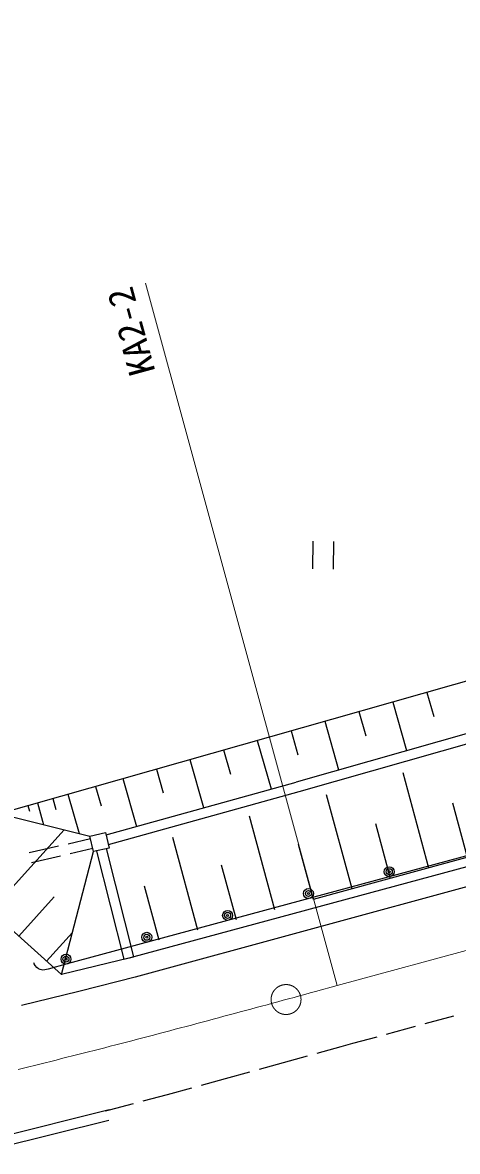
# Model space of a CAD drawing. Units: millimetres, scale not verified. Extents: x 40000 to 680000, y 20000 to 380000.
# Drawn here: x 265924 to 287720, y 251781 to 308394 of the extents above; entities that cross this region are included whole.
import ezdxf
from ezdxf.enums import TextEntityAlignment as Align

# ---------------------------------------------------------------- set-up
doc = ezdxf.new("R2010")
doc.units = ezdxf.units.MM
doc.header["$LTSCALE"] = 1000
doc.linetypes.add('CHAIN', pattern=[18.5, 12, -1.5, 3.5, -1.5])
for name, color, linetype, lineweight in [('M-BGD', 7, 'Continuous', 25), ('M-BMK', 2, 'CHAIN', 13), ('M-STR-HTXT', 7, 'Continuous', 13), ('M-STR-STRC', 7, 'Continuous', 25)]:
    doc.layers.add(name, color=color, linetype=linetype, lineweight=lineweight)
doc.styles.add('ＭＳ ゴシック', font='')
doc.styles.get('ＭＳ ゴシック').set_extended_font_data('MS Gothic')

msp = doc.modelspace()

# ---------------------------------------------------------------- linework, layer by layer
at = {"layer": 'M-BGD'}
for p, q in [((271577, 260535), (377358, 289361)), ((280481, 282392), (280456, 280993)), ((281506, 280974), (281531, 282373)), ((307052, 280728), (264743, 268717)), ((286185, 274804), (286531, 273585)), ((284478, 274319), (285170, 271881)), ((282778, 273837), (283122, 272622)), ((281077, 273354), (281767, 270925)), ((277690, 272392), (278377, 269973)), ((279384, 272873), (279727, 271663)), ((288628, 272853), (279635, 270294)), ((288759, 272371), (279766, 269812)), ((280511, 264439), (309737, 272406)), ((276003, 271914), (276345, 270708)), ((274316, 271435), (275000, 269024)), ((256709, 270690), (267871, 260648)), ((256709, 270690), (269301, 267597)), ((272635, 270958), (272976, 269757)), ((284987, 270778), (286279, 266011)), ((269577, 270089), (269856, 269106)), ((270110, 267651), (279635, 270294)), ((270954, 270480), (271636, 268080)), ((267433, 269481), (267588, 268933)), ((268200, 269698), (268758, 267731)), ((279766, 269812), (270221, 267163)), ((281140, 269683), (282420, 264959)), ((266186, 269127), (266263, 268853)), ((266667, 269263), (266977, 268168)), ((287469, 269267), (288209, 266537)), ((277288, 268605), (278558, 263919)), ((264333, 263831), (268007, 267915)), ((283607, 268227), (284350, 265485)), ((269334, 267455), (268209, 267197)), ((269301, 267597), (270081, 267776)), ((269301, 267597), (270081, 267776)), ((269480, 266818), (269301, 267597)), ((269480, 266818), (269301, 267597)), ((270081, 267776), (270260, 266996)), ((270081, 267776), (270260, 266996)), ((273433, 267536), (274691, 262897)), ((267722, 267085), (266260, 266750)), ((267871, 260648), (269480, 266818)), ((269446, 266968), (268315, 266708)), ((270260, 266996), (269480, 266818)), ((270260, 266996), (269480, 266818)), ((269627, 266846), (270998, 261424)), ((270112, 266968), (271482, 261547)), ((279744, 267187), (280491, 264433)), ((267827, 266596), (266365, 266261)), ((289069, 266295), (271324, 261489)), ((275882, 266147), (276625, 263406)), ((272020, 265106), (272755, 262393)), ((265730, 262574), (267504, 264546)), ((267128, 261317), (268420, 262753)), ((271324, 261489), (267871, 260648)), ((270998, 261424), (271482, 261547)), ((286102, 258189), (287549, 258584)), ((284172, 257663), (285619, 258058)), ((280691, 256703), (281897, 257039)), ((281897, 257039), (282484, 257203)), ((282484, 257203), (283690, 257532)), ((279004, 256234), (280210, 256569)), ((277794, 255900), (279004, 256234)), ((274889, 255103), (276102, 255433)), ((276102, 255433), (277312, 255767)), ((273193, 254643), (274406, 254972)), ((271974, 254320), (273193, 254643)), ((270083, 253819), (270273, 253868)), ((270273, 253868), (271491, 254191)), ((270245, 253335), (264025, 251781))]:
    msp.add_line(p, q, dxfattribs=at)
at = {"layer": 'M-BMK'}
for p, q in [((281695, 260097), (522438, 325728)), ((281695, 260097), (280613, 259802)), ((278990, 259361), (278720, 259287)), ((279261, 259434), (278990, 259361)), ((279531, 259508), (279261, 259434)), ((279802, 259581), (279531, 259508)), ((280072, 259655), (279802, 259581)), ((280343, 259729), (280072, 259655)), ((280613, 259802), (280343, 259729)), ((276826, 258774), (276555, 258701)), ((277096, 258847), (276826, 258774)), ((277367, 258920), (277096, 258847)), ((277637, 258994), (277367, 258920)), ((277908, 259067), (277637, 258994)), ((278179, 259140), (277908, 259067)), ((278449, 259214), (278179, 259140)), ((278720, 259287), (278449, 259214)), ((274660, 258193), (274389, 258121)), ((274931, 258265), (274660, 258193)), ((275201, 258338), (274931, 258265)), ((275472, 258410), (275201, 258338)), ((275743, 258483), (275472, 258410)), ((276014, 258556), (275743, 258483)), ((276284, 258628), (276014, 258556)), ((276555, 258701), (276284, 258628)), ((272492, 257619), (272221, 257548)), ((272763, 257690), (272492, 257619)), ((273034, 257761), (272763, 257690)), ((273305, 257833), (273034, 257761)), ((273576, 257905), (273305, 257833)), ((273847, 257977), (273576, 257905)), ((274118, 258049), (273847, 257977)), ((274389, 258121), (274118, 258049)), ((270322, 257054), (270050, 256984)), ((270593, 257124), (270322, 257054)), ((270864, 257194), (270593, 257124)), ((271136, 257265), (270864, 257194)), ((271407, 257335), (271136, 257265)), ((271678, 257406), (271407, 257335)), ((271950, 257477), (271678, 257406)), ((272221, 257548), (271950, 257477)), ((268148, 256501), (267876, 256433)), ((268420, 256570), (268148, 256501)), ((268692, 256638), (268420, 256570)), ((268964, 256707), (268692, 256638)), ((269235, 256776), (268964, 256707)), ((269507, 256845), (269235, 256776)), ((269779, 256915), (269507, 256845)), ((270050, 256984), (269779, 256915)), ((265971, 255962), (265699, 255896)), ((266244, 256029), (265971, 255962)), ((266516, 256095), (266244, 256029)), ((266788, 256162), (266516, 256095)), ((267060, 256230), (266788, 256162)), ((267332, 256297), (267060, 256230)), ((267604, 256365), (267332, 256297)), ((267876, 256433), (267604, 256365))]:
    msp.add_line(p, q, dxfattribs=at)
msp.add_circle((279131, 259399), 750, dxfattribs=at)
at = {"layer": 'M-STR-HTXT'}
msp.add_line((281695, 260097), (272089, 295331), dxfattribs=at)
at = {"layer": 'M-STR-STRC'}
for p, q in [((349185, 283118), (268166, 261183)), ((266506, 261189), (266491, 261247)), ((266552, 261098), (266506, 261189)), ((266641, 260998), (266552, 261098)), ((266720, 260936), (266641, 260998)), ((268166, 261183), (267200, 260921)), ((266813, 260899), (266720, 260936)), ((266944, 260873), (266813, 260899)), ((267046, 260880), (266944, 260873)), ((267200, 260921), (267046, 260880)), ((268752, 259825), (271641, 260555)), ((265864, 259119), (268752, 259825)), ((270271, 253867), (263876, 252275))]:
    msp.add_line(p, q, dxfattribs=at)
for centre, radius in [((284304, 265811), 250), ((284304, 265811), 150), ((284304, 265811), 50), ((280253, 264714), 250), ((280253, 264714), 150), ((280253, 264714), 50), ((276202, 263618), 250), ((276202, 263618), 150), ((276202, 263618), 50), ((272151, 262521), 250), ((272151, 262521), 150), ((272151, 262521), 50), ((268100, 261424), 250), ((268100, 261424), 150), ((268100, 261424), 50)]:
    msp.add_circle(centre, radius, dxfattribs=at)

# ---------------------------------------------------------------- texts
at = {"layer": 'M-STR-HTXT', "style": 'ＭＳ ゴシック'}
msp.add_text('KA2-2', height=1320, rotation=105.249, dxfattribs=at).set_placement((272968, 291010), align=Align.BOTTOM_LEFT)

doc.saveas('drawing.dxf')
